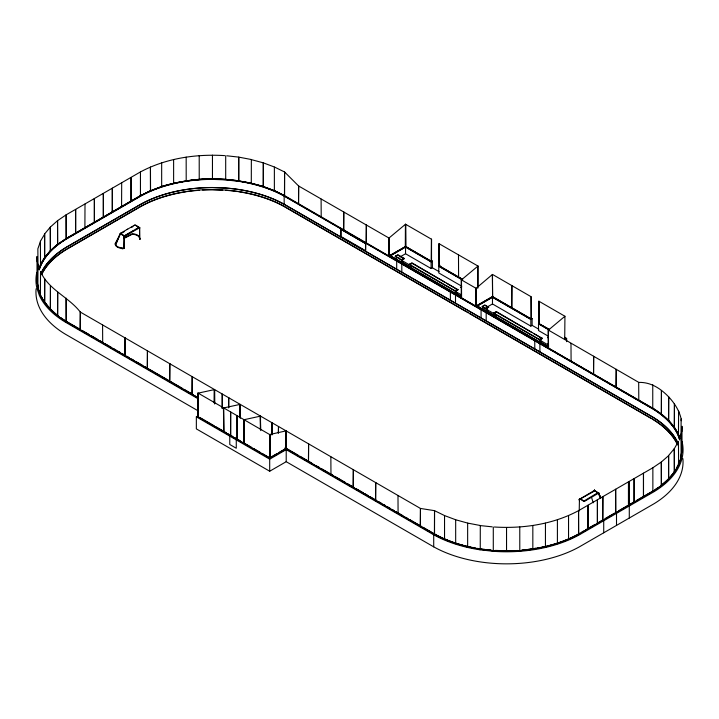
<?xml version="1.0" encoding="UTF-8"?>
<svg xmlns="http://www.w3.org/2000/svg" width="719" height="719" viewBox="0 0 719 719"><rect width="100%" height="100%" fill="white"/><g stroke="black" fill="none" stroke-linecap="round" stroke-linejoin="round"><path stroke-width="1.08" d="M124.459 237.629L132.206 233.783A7.532 4.35 0 0 1 139.54 237.405L139.729 239.31L139.576 227.653C138.425 227.572 140.897 227.905 139.576 227.914M579.208 510.948L579.46 498.716L579.891 499.058M579.775 498.644L583.585 501.251A0.944 0.548 0 0 0 584.601 501.251L584.367 500.81L598.208 492.443L597.983 493.297M123.965 248.163L124.09 248.298M127.182 229.415L127.658 229.181M139.109 227.456C139.756 229.073 136.484 224.4 134.489 225.191L120.486 233.298A0.944 0.548 0 0 0 120.486 233.882L124.432 231.491M135.496 225.371L135.406 225.263A0.944 0.548 0 0 0 134.399 225.263L134.3 225.371M583.873 501.008L584.502 500.828M594.209 490.726L594.307 490.259M594.146 490.583L594.469 490.187L594.981 490.762M681.846 449.869L680.992 457.635L681.846 449.995M598.271 492.892L594.361 490.214M121.017 233.468C119.066 233.073 126.382 236.174 124.225 236.776L124.225 248.343M579.469 499.615L578.912 499.669L595.242 490.655M225.694 155.744L225.694 179.489M225.694 179.364L238.708 180.828C212.986 177.099 186.473 179.049 161.595 186.598M493.288 527.054L493.288 550.799L480.256 549.334L480.292 525.508L467.701 523.099L455.747 519.783L444.63 515.613L434.528 510.661L420.462 508.45L80.312 312.064C68.611 296.929 48.541 289.82 40.534 271.62L40.39 295.383L44.569 302.663L44.704 278.882L44.704 302.627L40.39 295.266L44.704 302.51L50.456 309.529L50.456 285.785L50.321 309.574L44.704 302.51M286 448.647L434.528 534.28C452.611 544.022 472.931 548.992 493.306 550.709L506.544 551.078M388.566 245.7L389.473 245.7L389.015 256.297L388.566 245.7L389.473 245.7M475.529 295.958L476.409 295.895L475.96 306.492L475.511 295.895L476.409 295.895M39.123 268.789C42.062 258.723 49.647 250.814 57.556 244.289L50.321 250.841L50.321 227.096L57.556 220.661L66.139 214.828L140.34 171.985C165.99 158.225 195.793 153.848 224.607 155.619M39.275 268.807L40.39 264.907M120.558 233.307L115.202 243.597A7.532 4.35 0 0 0 121.484 247.83L123.704 247.956L124.207 236.048L134.04 230.377M120.361 233.468L115.588 244.918L120.558 233.235M480.256 525.589L492.191 526.838M480.256 549.217L493.306 550.592M594.469 490.187L594.55 490.601M40.39 265.032L44.569 257.627M251.299 159.609L263.325 162.853L274.46 167.024L284.571 171.985L298.646 186.014L389.231 238.187L388.799 245.574M226.871 155.789L238.744 157.119L238.744 180.864L251.353 183.156M467.647 523.18L467.647 546.925L455.675 543.6L444.54 539.43L434.429 534.469L284.778 448.072M467.647 546.799L480.292 549.127M568.459 539.358L578.66 534.352L652.753 491.445L661.327 485.622L668.544 479.196L674.431 472.329L668.544 479.321L668.544 455.576L674.296 448.674L678.466 441.403L678.61 465.175L681.145 457.527L678.466 465.148L678.466 462.883M140.115 239.068L139.81 238.825M124.585 235.841L124.531 236.326L139.549 227.77L135.505 225.308M405.633 246.437L389.015 256.027L284.571 195.604L274.46 190.652L263.253 186.554L274.46 190.778M455.675 519.855L455.675 543.6M455.747 543.402L467.701 546.844M652.861 467.88L652.861 491.625L661.444 485.792L668.679 479.366L668.679 455.612L661.327 461.993L652.753 467.826L578.552 510.661C552.929 524.403 523.153 528.78 494.375 527.009M388.799 238.187L405.534 224.229L431.526 239.238L431.526 261.383L405.534 246.374M477.982 287.097L477.982 266.057L461.256 280.024L461.256 297.738L475.96 306.231L492.479 296.695L531.152 319.02L530.946 296.758M115.435 243.013L116.101 242.447M274.37 167.096L274.37 190.841M274.46 190.652L284.571 195.73L284.58 171.985L284.472 195.793M444.54 515.685L444.54 539.43M444.63 539.232L455.747 543.528M652.753 491.571L661.327 485.622M579.424 499.804L579.424 500.792M434.429 534.469L434.528 510.661L434.528 534.406L285.407 448.314M434.528 534.28L444.63 539.358M390.183 255.353L405.741 246.491L405.534 224.346M131.271 227.546L132.979 226.557M124.531 235.742L139.055 227.348M135.918 229.289L137.796 228.202M123.632 238.6L132.206 234.268A7.532 4.35 0 0 1 139.54 237.899L139.863 239.193M198.3 398.137L66.139 321.842L66.139 298.097L66.247 321.779L57.556 315.884L66.247 321.663L197.887 397.661M66.148 321.717L198.022 397.859M102.583 325.042L102.691 342.702M321.105 199.1L321.204 216.761M340.905 236.434L340.905 229.298L340.851 236.461L365.62 250.706L365.62 243.57L340.905 229.298L365.62 243.57L365.567 250.733M396.69 269.194L396.69 260.826L397.859 260.152L390.183 255.721L405.534 246.86L431.103 261.626L432.38 260.889L432.38 267.783L439.093 271.656M390.183 255.973L405.534 247.111L431.103 261.878L432.38 261.132M395.297 256.216L397.859 254.742L404.249 258.427L401.696 260.278L395.297 256.216L401.696 259.91L404.249 258.427M395.297 256.584L396.151 256.09L396.151 259.73M397.005 255.596L397.859 255.11L404.249 258.795M399.845 257.034L405.534 253.753L431.103 268.52L432.38 267.783M431.319 261.258L431.526 239.238M400.843 259.784L401.696 259.289M444.603 282.1L411.924 263.226L409.363 264.331L411.924 262.857L457.958 289.802L455.397 291.276L403.404 261.383L402.55 261.878L402.55 258.795M462.407 279.332L439.093 265.877L439.093 243.723L477.982 266.057M286.315 431.121L286.423 448.773L269.697 458.309L197.842 416.831L197.842 393.203L214.568 389.572L214.568 402.982M214.568 389.698L214.675 404.033M461.787 286.234L438.779 272.95L438.779 266.057L440.055 265.32M439.417 265.931L439.093 243.723M458.488 254.921L458.596 277.004M228.741 397.76L228.633 407.781M682.888 458.614A104.848 60.54 0 0 1 653.634 503.974L579.37 546.853A104.848 60.54 0 0 1 433.719 546.853L286.207 461.697L269.697 471.233L196.35 428.884L196.35 416.831L198.291 415.708M197.842 416.831L269.904 458.183L269.796 434.501L269.589 458.129M198.165 416.768L198.058 393.077L269.697 434.564M223.429 407.979L223.861 431.598M477.776 265.931L477.776 288.328M239.948 404.348L240.056 417.82M223.753 407.916L240.056 404.411M230.682 412.041L230.574 435.723M237.018 439.444L237.126 415.762M409.363 264.331L455.397 290.907L457.958 289.433M460.852 294.556L457.104 292.39L456.25 292.876L456.25 289.802M475.96 306.105L492.479 296.57L531.26 318.966L531.26 296.812L492.479 274.424L476.068 288.328L476.068 296.075M244.101 443.29L243.894 419.662L243.894 443.29M260.404 416.157L244.002 419.725L244.101 443.533L244.208 419.851M223.861 431.724L223.753 408.041M475.744 295.77L475.852 288.328L475.96 296.138M476.176 295.77L475.744 288.391M260.296 416.094L260.404 429.567M237.441 439.201L236.272 439.875L236.272 448.243L229.774 444.486L229.774 436.118L230.943 435.444L232.803 436.514M272.088 422.781L271.935 434.995L272.034 422.754M481.397 308.631L477.137 305.917L492.479 297.064L530.838 319.209L532.114 318.472L532.114 325.356L538.828 329.239M477.137 306.168L492.479 297.307L530.838 319.452L532.114 318.715M482.251 306.411L484.804 304.937L488.641 307.148L486.08 308.999L482.251 306.411L486.08 308.631L488.641 307.148M482.251 306.779L483.105 306.294L483.105 309.934M483.95 305.8L484.804 305.305L488.641 307.516M486.799 307.238L492.479 303.948L530.838 326.102L532.114 325.356M485.235 308.505L486.08 308.011L486.08 311.651M486.934 307.516L487.788 307.031M531.853 332.466L496.317 311.947L493.755 313.053L496.317 311.579L542.342 338.523L539.789 339.997L487.788 310.105L486.934 310.599L486.934 308.55M486.08 312.567L487.788 311.579L495.292 315.911M269.796 458.129L269.796 434.501L286.099 430.87L286.099 448.836M549.46 329.59L538.828 323.451L538.935 301.243L564.936 316.252L564.721 338.523M270.65 457.266L277.363 453.392M279.287 452.278L285.039 448.962M269.697 458.183L286.207 448.647M196.35 416.831L269.697 459.171L286.207 449.636L433.71 534.792A104.857 60.54 0 0 0 480.022 549.801M547.977 335.998L538.504 330.524L538.504 323.64L549.568 329.527M564.936 316.252L548.417 330.093L638.796 382.4C650.83 382.05 660.626 388.539 668.679 396.879C674.269 402.892 678.916 409.902 680.92 417.946M679.931 438.626C675.716 425.208 664.428 415.465 652.861 408.239L548.202 347.933L548.525 330.156M330.857 456.835L330.965 474.486M542.342 338.155L539.789 339.629L493.755 313.053M548.058 344.895L541.488 341.112L540.643 341.597L540.643 338.523L541.488 338.029L542.342 338.523M548.417 337.481L547.815 337.732L548.202 337.337M548.309 343.943L547.456 344.059M548.525 347.996L548.417 330.219M564.792 339.467L566.635 338.406L566.635 341.687M570.985 343.367L571.093 361.028M397.984 495.589L398.092 513.249M638.688 382.454L638.796 400.115M652.753 384.674L652.753 408.419L402.011 263.657M652.852 408.23L661.444 414.198L661.444 390.453L661.327 414.252C668.985 420.57 676.291 428.164 679.455 437.781M594.568 490.34L579.775 499.121M584.862 501.116L598.514 493.216A0.944 0.548 0 0 0 598.514 492.632L598.442 492.578M628.442 505.484L628.442 481.865L628.972 481.676L628.972 505.295L628.972 481.676M579.19 533.552L579.874 533.156M581.761 532.06L583.648 530.973M585.545 529.885L594.99 524.43M597.822 522.794L602.549 520.062M605.29 518.48L614.421 513.204M618.987 510.571L627.202 505.825M629.062 504.756L634.733 501.485M636.621 500.388L649.85 492.758M650.794 492.209L652.421 491.275M591.404 497.35L591.207 497.314M140.34 195.73L150.451 190.652M161.667 162.925L161.667 186.67L150.541 190.841L140.448 195.793L140.448 172.048M545.442 523.18L545.442 546.925L557.405 543.6L568.549 539.43L578.66 534.469L578.552 510.661L578.552 534.406L652.753 491.445M661.444 414.072L668.679 420.624L668.679 396.879L668.544 420.669M506.544 551.203C527.683 551.015 548.912 547.483 568.459 539.232L557.333 543.528M668.679 420.507L674.431 427.535L674.431 403.79L674.296 427.571M212.456 178.878C195.244 179.031 178.078 181.503 161.595 186.473L150.451 190.778L150.451 167.024L150.541 190.841M545.379 546.844L557.333 543.402M674.431 427.419L678.61 434.689L679.788 438.644M519.792 550.673L545.442 546.799M583.747 500.855L579.829 498.6M225.712 179.283L212.456 178.788L199.208 179.283L186.203 180.828M493.288 550.673L506.544 551.293L519.792 550.799L532.833 549.334L532.833 525.589M124.693 235.778L124.423 236.174L120.558 233.936M461.256 297.477L460.87 297.873L461.58 297.927L461.472 279.898L476.176 288.391M548.202 347.672L547.815 348.068L548.525 348.122L548.202 330.219M38.008 264.098L37.855 287.861L40.39 295.383M38.089 288.103L37.011 280.086L38.008 287.852M222.764 190.184L212.456 189.807A103.069 59.506 0 0 0 202.578 190.077M495.319 550.403L505.421 550.781M598.271 493.423L600.626 498.312M680.992 433.89L681.145 457.644L681.989 449.995L681.989 426.25L681.846 431.616M263.253 186.67L263.325 162.853L263.325 186.598C246.86 181.494 229.667 179.256 212.456 179.139A103.221 59.596 0 0 0 140.753 195.865L66.579 238.681A103.221 59.596 0 0 0 39.203 269.652M481.46 548.992L484.642 549.352M487.815 549.711L490.987 550.062M479.986 549.801L493.153 551.284A104.857 60.54 0 0 0 579.37 534.801L653.634 491.922A104.857 60.54 0 0 0 682.187 442.14L681.936 441.385M40.534 241.305L37.855 248.81L38.008 267.324M251.299 183.237L263.325 186.473M50.321 250.715L44.569 257.753L44.569 234.008L50.321 227.096L50.456 250.886L44.704 257.779L44.704 234.034L40.39 241.278L40.534 265.05M668.544 479.196L661.327 485.738L661.327 461.993L661.444 485.792M538.828 301.306L539.043 323.577L538.935 301.243M405.426 224.409L405.318 246.491M492.371 274.64L492.587 296.758L492.479 274.424M564.721 337.292L566.635 338.406M462.434 279.224L439.201 265.814L439.201 243.669M438.779 266.057L462.748 279.898M538.504 323.64L548.93 329.653M438.779 266.3L461.787 279.592M538.504 323.883L548.93 329.895M446.526 283.205L457.958 289.802M533.786 333.58L540.526 337.481M455.397 290.296L456.25 290.791M540.643 339.512L539.789 339.017L539.789 342.657M411.834 267.729L403.404 262.857L403.404 261.383M460.852 296.03L457.104 293.864L457.104 292.39M548.058 346.378L541.488 342.586L541.488 341.112M390.183 255.721L460.942 296.57M477.137 305.917L547.779 346.711M398.712 260.889L460.942 296.812M532.437 338.092L482.251 308.873L481.074 309.547L481.074 317.915M533.39 338.649L541.065 342.828L539.897 343.511L539.897 351.879M542.027 343.628L547.779 346.953M39.203 269.895A103.221 59.596 0 0 1 66.579 238.933L140.753 196.107A103.221 59.596 0 0 1 212.456 179.382L225.631 179.867L238.591 181.323A103.221 59.596 0 0 1 284.158 196.107L652.421 408.716A103.212 59.596 0 0 1 678.026 435.031L679.437 439.219M40.974 273.364A103.221 59.596 0 0 1 66.579 247.048L140.753 204.232A103.221 59.596 0 0 1 212.456 187.506L225.739 188.001A103.114 59.533 0 0 1 284.158 204.232L652.421 416.84A103.114 59.533 0 0 1 678.026 443.147M465.939 311.516L284.059 206.506A103.069 59.506 0 0 0 238.555 191.748M466.901 312.073L468.186 312.81M469.462 313.547L651.333 418.548M121.691 182.878L121.583 206.434M596.168 491.751L598.037 492.857M85.004 204.061L84.896 227.617M615.329 512.926L616.507 513.357L616.507 525.418M602.864 520.25L603.717 520.736L603.717 532.797M239.948 404.473L240.164 417.757M260.296 416.22L260.727 430.618M286 431.058L286.315 448.836M197.842 393.203L198.165 416.885M236.964 415.789L237.126 439.381M80.195 329.338L66.579 321.483A103.114 59.533 0 0 1 60.468 317.474M82.137 330.461L88.94 334.389M90.891 335.512L97.694 339.44M99.635 340.563L102.556 342.253M104.498 343.376L111.301 347.304M113.251 348.427L116.163 350.108M118.114 351.232L120.055 352.355M121.996 353.478L124.917 355.159M126.859 356.282L128.809 357.406M131.721 359.087L133.662 360.21M135.612 361.333L142.416 365.261M144.357 366.384L147.278 368.074M149.219 369.198L168.668 380.423M170.61 381.537L182.275 388.278M184.226 389.401L185.924 390.381M186.778 390.875L193.546 394.785M196.449 396.457L198.381 397.58M286.593 448.503L298.196 455.208M300.138 456.322L306.905 460.232M308.837 461.346L311.74 463.018M317.304 466.236L319.245 467.359M321.186 468.482L332.843 475.205M334.793 476.329L345.471 482.494M347.421 483.617L354.215 487.545M356.157 488.668L362.96 492.596M364.901 493.71L367.813 495.4M369.755 496.514L376.558 500.442M378.5 501.565L381.412 503.246M383.353 504.37L385.303 505.493M387.244 506.616L390.156 508.297M392.098 509.42L394.039 510.535M395.98 511.658L402.784 515.586M405.696 517.267L407.637 518.39M409.578 519.513L421.235 526.236M423.176 527.36L433.863 533.534M198.309 398.883L65.366 322.13A104.83 60.522 0 0 1 39.374 295.419L36.804 287.816A104.83 60.522 0 0 1 36.813 272.384M198.309 410.944L65.366 334.191A104.848 60.54 0 0 1 36.112 288.822M199.657 417.38L214.046 425.693M215.97 426.798L222.683 430.681M224.813 431.912L226.566 432.919M228.318 433.925L230.071 434.941M234.655 437.592L236.515 438.662M238.322 439.704L240.074 440.711M244.739 443.416L251.461 447.29M253.376 448.395L260.098 452.278M262.013 453.383L268.735 457.266M568.549 515.685L568.549 539.43M57.673 315.83L50.321 309.449L57.673 315.956L57.673 292.211L57.556 316.001M557.405 519.855L557.405 543.6M115.939 242.788L115.202 244.092A7.532 4.35 0 0 0 121.484 248.325C122.886 249.996 124.405 247.012 123.965 248.513M173.621 159.609L173.621 183.354M186.167 157.119L186.203 180.945M600.635 497.845L598.657 492.919L600.617 498.006M598.639 492.803L600.599 497.943M679.788 440.019L678.026 434.779A103.221 59.596 0 0 0 652.421 408.473L284.167 195.865A103.221 59.596 0 0 0 238.591 181.08M40.534 295.239L37.855 287.735L40.534 295.365M591.575 497.485L593.211 502.788M519.774 526.964L519.792 550.799M199.208 155.655L199.226 179.489M37.855 287.861L37.011 280.203L37.011 256.458L37.154 261.833M681.145 420.741L681.145 418.593L680.992 437.107M678.61 413.218L678.61 411.07L678.466 434.842M629.287 518.031L629.287 505.978L628.118 505.547M628.541 481.919L628.541 505.547M615.761 512.926L615.653 489.244L615.653 512.863M602.971 520.313L602.864 496.622L602.549 520.682M535.952 340.123L534.774 340.554L534.774 348.922M530.838 319.209L530.838 326.102M506.544 527.458L506.544 551.293M495.463 313.43L495.463 317.07M492.479 297.064L492.479 303.948M487.788 310.105L487.788 311.579M486.188 312.504L486.188 320.872M456.673 294.359L455.504 294.79L455.504 303.148M455.397 290.907L455.397 293.936M451.559 291.402L450.391 291.833L450.391 300.2M433.71 534.792L433.71 546.853M431.427 239.301L431.427 261.446L405.534 246.491L405.534 224.229M431.103 261.626L431.103 268.52M411.07 264.7L411.07 268.349M405.633 224.409L405.633 246.554M405.534 246.86L405.534 253.753M402.973 263.352L401.804 263.783L401.804 272.15M401.696 259.91L401.696 262.929M389.123 238.133L389.123 245.88M389.015 238.187L389.015 245.943M388.907 238.133L388.907 245.88M286.207 449.636L286.207 461.697M286 430.933L286 448.773M284.167 196.107L284.167 204.232M269.589 434.501L269.697 458.309M269.697 459.171L269.697 471.233M260.512 416.22L260.512 429.513M251.299 183.354L251.353 159.528L238.744 157.119L238.708 180.945M240.371 417.757L240.371 404.473L240.272 417.82M230.628 412.005L230.682 435.66M228.687 397.724L228.741 407.718M222.297 408.428L222.243 394.003L222.189 408.491M214.361 402.982L214.361 389.455L214.253 402.928M212.456 155.169L212.456 178.995M139.576 227.653L139.576 239.481M186.356 191.748A103.069 59.506 0 0 0 140.852 206.506L66.696 249.322A103.069 59.506 0 0 0 45.899 267.495M187.425 191.587A103.069 59.506 0 0 1 199.298 190.292M225.613 190.292A103.069 59.506 0 0 1 237.495 191.587M652.304 419.114A103.069 59.506 0 0 1 660.051 424.309M660.842 424.911A103.069 59.506 0 0 1 673.101 437.278M673.73 438.159A103.069 59.506 0 0 1 676.992 443.551M41.549 274.676A103.069 59.506 0 0 1 45.27 268.367M41.118 273.382A103.069 59.506 0 0 1 66.696 247.111L140.852 204.295A103.069 59.506 0 0 1 212.456 187.587L225.613 188.081A103.069 59.506 0 0 1 284.059 204.295L652.304 416.894A103.069 59.506 0 0 1 677.882 443.174M41.549 274.433A103.069 59.506 0 0 1 66.696 249.08L140.852 206.263A103.069 59.506 0 0 1 212.456 189.555L225.613 190.05A103.069 59.506 0 0 1 284.059 206.263L652.304 418.871A103.069 59.506 0 0 1 677.882 445.142M58.041 315.668A103.114 59.533 0 0 1 45.126 302.411M679.491 461.247A103.221 59.596 0 0 1 678.43 464.043M678.026 464.959A103.221 59.596 0 0 1 677.136 466.793M675.617 469.525A103.221 59.596 0 0 1 673.874 472.194M673.245 473.075A103.221 59.596 0 0 1 660.959 485.46M657.696 487.859A103.221 59.596 0 0 1 655.989 489.028M578.247 534.091A103.221 59.596 0 0 1 569.241 538.567M568.19 539.025A103.221 59.596 0 0 1 545.209 546.476M543.169 546.943A103.221 59.596 0 0 1 537.965 547.986M535.862 548.363A103.221 59.596 0 0 1 533.741 548.714M531.611 549.037A103.221 59.596 0 0 1 528.402 549.469M525.158 549.837A103.221 59.596 0 0 1 521.895 550.152M517.536 550.475A103.221 59.596 0 0 1 507.641 550.817M479.348 548.714A103.221 59.596 0 0 1 477.227 548.363M475.124 547.986A103.221 59.596 0 0 1 469.92 546.943M467.871 546.476A103.221 59.596 0 0 1 444.899 539.025M443.848 538.567A103.221 59.596 0 0 1 434.842 534.091M139.171 227.357L138.74 227.662L139.216 227.393M460.825 287.339L461.58 287.591L460.825 287.339M123.722 236.821L124.315 236.893L123.722 236.821M678.466 465.031L674.296 472.419L674.296 448.674L674.431 472.455L678.466 465.031M66.247 238.51L57.556 244.406L57.556 220.661L57.673 244.46L66.247 238.627L66.139 214.828L66.139 238.573L140.448 195.676L66.247 238.51M80.312 312.064L80.204 329.841L80.312 312.064M298.646 186.014L298.538 203.792L298.646 186.014M125.07 337.903L124.962 355.68L125.07 337.903M343.772 212.069L343.673 229.846L343.772 212.069M147.44 350.818L147.341 368.595L147.44 350.818M366.339 225.101L366.241 242.878L366.339 225.101M169.819 363.733L169.711 381.519L169.819 363.733M192.198 376.657L192.09 394.434L192.198 376.657M511.874 285.623L511.766 307.831L511.874 285.623M278.541 426.502L278.379 433.18L278.487 426.475M308.586 443.857L308.478 461.634L308.586 443.857M353.335 469.687L353.227 487.473L353.335 469.687M593.66 356.336L593.552 374.114L593.66 356.336M375.713 482.611L375.606 500.388L375.713 482.611M616.228 369.368L616.12 387.146L616.228 369.368M420.462 508.45L420.354 526.227L420.462 508.45M131.065 177.458L131.065 201.086L131.065 177.458M643.478 473.3L643.478 496.919L643.478 473.3M634.104 478.71L634.104 502.338L634.104 478.71M112.317 188.288L112.317 211.916L112.317 188.288M103.347 193.465L103.347 217.093L103.347 193.465M94.378 198.642L94.378 222.27L94.378 198.642M75.63 209.472L75.63 233.091L75.63 209.472M597.408 499.894L597.408 523.522L597.408 499.894M588.034 505.313L588.034 528.932L588.034 505.313"/></g></svg>
